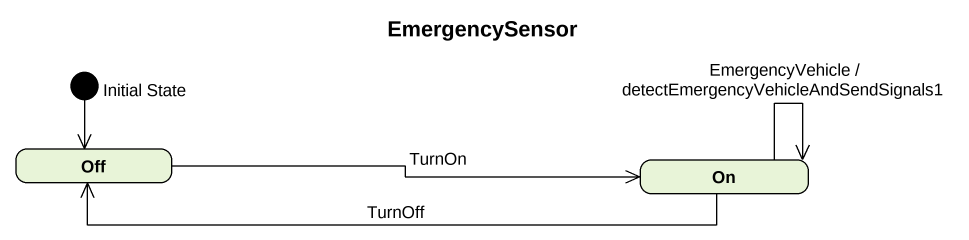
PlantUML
@startuml
title EmergencySensor
hide empty description
state "Initial State" as Initial_State <<start>>
state Off
state "On" as On_
Initial_State --> Off
Off -right-> On_ : TurnOn
On_ -left-> Off : TurnOff
On_ --> On_ : EmergencyVehicle / detectEmergencyVehicleAndSendSignals1
@enduml
